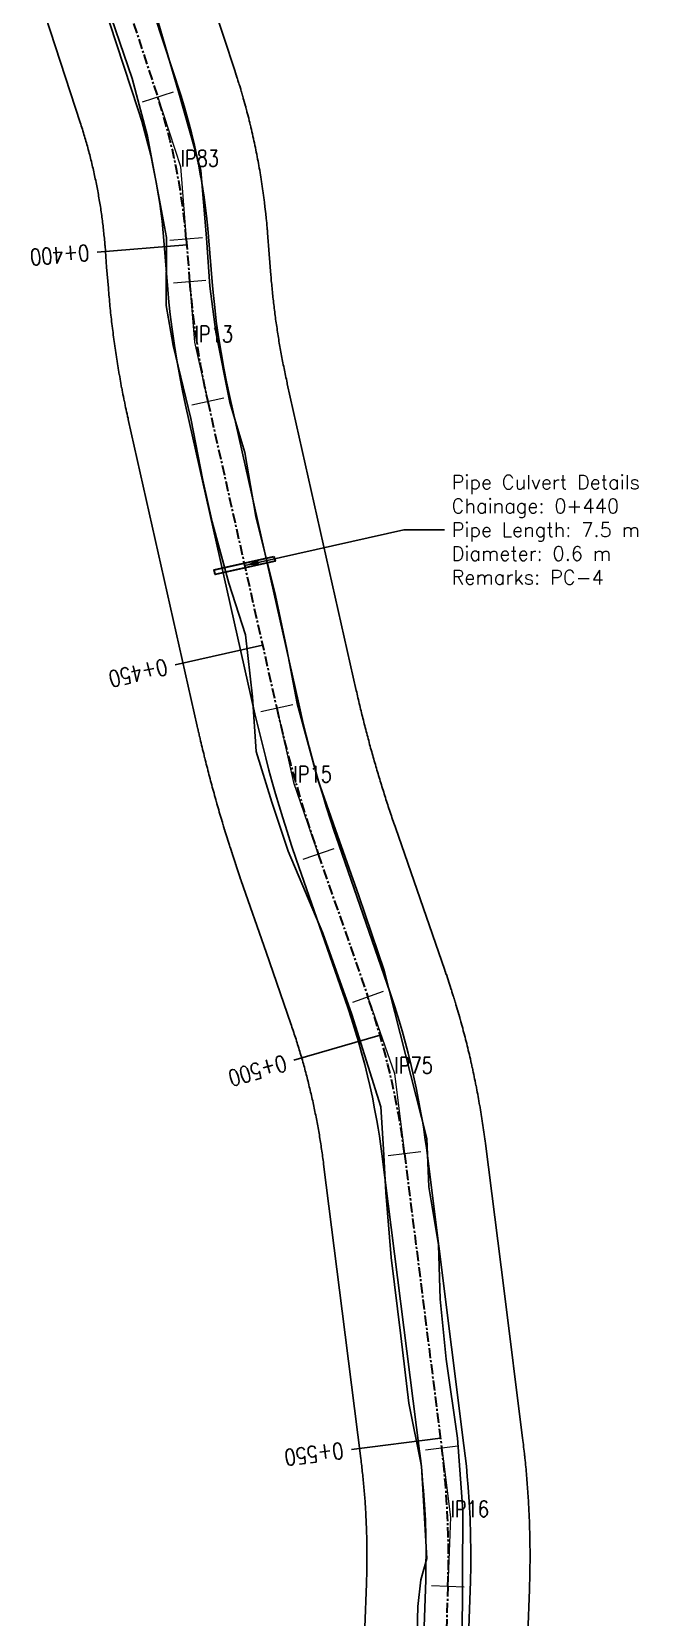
# Model space of a CAD drawing. Extents: x 337736 to 342002, y 3067251 to 3069533.
# Drawn here: x 338743.1 to 338821, y 3068969.2 to 3069163.6 of the extents above; entities that cross this region are included whole.
import ezdxf
from ezdxf.enums import TextEntityAlignment as Align

# ---------------------------------------------------------------- set-up
doc = ezdxf.new("R2010")
doc.units = 0
doc.header["$MEASUREMENT"] = 0
doc.linetypes.add('Center', pattern=[2, 1.25, -0.25, 0.25, -0.25])
for name, color, linetype, lineweight in [('BEC', 3, 'Continuous', 13), ('BES', 3, 'Continuous', 13), ('Chainage', 7, 'Continuous', 25), ('IP_Line', 150, 'Continuous', 9), ('PC_Callout', 6, 'Continuous', 30), ('PipeCulvert', 6, 'Continuous', 30), ('RC', 9, 'Center', 30), ('Road Width', 6, 'Continuous', 25)]:
    doc.layers.add(name, color=color, linetype=linetype, lineweight=lineweight)
for name, color, linetype in [('IPName', 7, 'Continuous'), ('Right of Way', 4, 'Continuous'), ('RoadEdge', 51, 'Continuous')]:
    doc.layers.add(name, color=color, linetype=linetype)
doc.styles.get("Standard").update_dxf_attribs({"font": 'simplex.shx'})
doc.dimstyles.new('Dimension_PC_Callout', dxfattribs={"dimtxt": 1.75, "dimasz": 1.75, "dimexe": 0.18, "dimexo": 0.0625, "dimgap": 0.875, "dimtad": 0, "dimdec": 4, "dimzin": 0, "dimdsep": 46, "dimtxsty": 'Standard', "dimcen": 0.09, "dimadec": 0, "dimazin": 0, "dimtfac": 1, "dimtdec": 4, "dimtofl": 0, "dimtmove": 0, "dimatfit": 3, "dimfxl": 1, "dimtolj": 1, "dimtzin": 0, "dimarcsym": 0})

msp = doc.modelspace()

# ---------------------------------------------------------------- linework, layer by layer
at = {"layer": 'BEC'}
for points in [[(338760.47, 3069156.24), (338756.67, 3069154.99)], [(338764.07, 3069138.35), (338760.08, 3069138.03)], [(338764.48, 3069133.14), (338760.5, 3069132.82)], [(338766.67, 3069118.73), (338762.77, 3069117.85)], [(338775.13, 3069081.13), (338771.22, 3069080.25)], [(338780.16, 3069063.47), (338776.38, 3069062.16)], [(338786.24, 3069045.95), (338782.46, 3069044.64)], [(338790.83, 3069026.32), (338786.86, 3069025.82)], [(338795.39, 3068990.22), (338791.43, 3068989.72)], [(338796.17, 3068972.95), (338792.17, 3068973.1)]]:
    msp.add_lwpolyline(points, dxfattribs=at)
at = {"layer": 'BES'}
for points in [[(338760.47, 3069156.24), (338756.67, 3069154.99)], [(338764.07, 3069138.35), (338760.08, 3069138.03)], [(338764.48, 3069133.14), (338760.5, 3069132.82)], [(338766.67, 3069118.73), (338762.77, 3069117.85)], [(338775.13, 3069081.13), (338771.22, 3069080.25)], [(338780.16, 3069063.47), (338776.38, 3069062.16)], [(338786.24, 3069045.95), (338782.46, 3069044.64)], [(338790.83, 3069026.32), (338786.86, 3069025.82)], [(338795.39, 3068990.22), (338791.43, 3068989.72)], [(338796.17, 3068972.95), (338792.17, 3068973.1)]]:
    msp.add_lwpolyline(points, dxfattribs=at)
at = {"layer": 'Chainage'}
for p, q in [((338762.13, 3069137.5), (338751.16, 3069136.62)), ((338771.43, 3069088.44), (338760.7, 3069086.03)), ((338785.84, 3069040.61), (338775.27, 3069037.55)), ((338793.25, 3068991.21), (338782.34, 3068989.83))]:
    msp.add_line(p, q, dxfattribs=at)
at = {"layer": 'IP_Line'}
for points in [[(338758.57, 3069155.62), (338761.36, 3069147.11), (338762.07, 3069138.19)], [(338762.49, 3069132.98), (338763.08, 3069125.56), (338764.72, 3069118.29)], [(338773.17, 3069080.69), (338775.22, 3069071.61), (338778.27, 3069062.81)], [(338784.35, 3069045.29), (338787.6, 3069035.92), (338788.84, 3069026.07)], [(338793.41, 3068989.97), (338794.48, 3068981.53), (338794.17, 3068973.03)]]:
    msp.add_lwpolyline(points, dxfattribs=at)
at = {"layer": 'PipeCulvert'}
msp.add_lwpolyline([(338772.83, 3069099.31), (338772.96, 3069098.73), (338765.64, 3069097.08), (338765.51, 3069097.67), (338772.83, 3069099.31)], dxfattribs=at)
at = {"layer": 'RC', "linetype": 'Center'}
msp.add_lwpolyline([(338750, 3069181.73), (338758.57, 3069155.62), (338758.57, 3069155.62, -0.059452), (338762.07, 3069138.19), (338762.07, 3069138.19), (338762.49, 3069132.98), (338762.49, 3069132.98, 0.03543), (338764.72, 3069118.29), (338764.72, 3069118.29), (338773.17, 3069080.69), (338773.17, 3069080.69, 0.028187), (338778.27, 3069062.81), (338778.27, 3069062.81), (338784.35, 3069045.29), (338784.35, 3069045.29, -0.052094), (338788.84, 3069026.07), (338788.84, 3069026.07), (338793.41, 3068989.97), (338793.41, 3068989.97, -0.040444), (338794.17, 3068973.03), (338794.17, 3068973.03), (338793.78, 3068962.26)], format="xyb", dxfattribs=at)
at = {"layer": 'Right of Way'}
for points in [[(338763.79, 3069171.79), (338768.07, 3069158.74), (338768.08, 3069158.72), (338768.16, 3069158.48), (338768.17, 3069158.45), (338768.24, 3069158.21), (338768.25, 3069158.18), (338768.33, 3069157.94), (338768.34, 3069157.91), (338768.41, 3069157.67), (338768.42, 3069157.64), (338768.5, 3069157.4), (338768.51, 3069157.37), (338768.58, 3069157.13), (338768.59, 3069157.1), (338768.67, 3069156.86), (338768.67, 3069156.83), (338768.75, 3069156.59), (338768.76, 3069156.56), (338768.83, 3069156.32), (338768.84, 3069156.29), (338768.91, 3069156.05), (338768.92, 3069156.01), (338768.99, 3069155.77), (338769, 3069155.74), (338769.06, 3069155.5), (338769.07, 3069155.47), (338769.14, 3069155.23), (338769.15, 3069155.2), (338769.22, 3069154.96), (338769.23, 3069154.92), (338769.29, 3069154.68), (338769.3, 3069154.65), (338769.37, 3069154.41), (338769.38, 3069154.38), (338769.44, 3069154.14), (338769.45, 3069154.1), (338769.51, 3069153.86), (338769.52, 3069153.83), (338769.59, 3069153.59), (338769.59, 3069153.56), (338769.66, 3069153.31), (338769.66, 3069153.28), (338769.73, 3069153.04), (338769.73, 3069153.01), (338769.79, 3069152.76), (338769.8, 3069152.73), (338769.86, 3069152.49), (338769.87, 3069152.46), (338769.93, 3069152.21), (338769.94, 3069152.18), (338770, 3069151.94), (338770, 3069151.91), (338770.06, 3069151.66), (338770.07, 3069151.63), (338770.13, 3069151.39), (338770.13, 3069151.35), (338770.19, 3069151.11), (338770.2, 3069151.08), (338770.25, 3069150.83), (338770.26, 3069150.8), (338770.31, 3069150.56), (338770.32, 3069150.52), (338770.37, 3069150.28), (338770.38, 3069150.25), (338770.43, 3069150), (338770.44, 3069149.97), (338770.49, 3069149.73), (338770.5, 3069149.69), (338770.55, 3069149.45), (338770.56, 3069149.42), (338770.61, 3069149.17), (338770.61, 3069149.14), (338770.66, 3069148.89), (338770.67, 3069148.86), (338770.72, 3069148.62), (338770.72, 3069148.58), (338770.77, 3069148.34), (338770.78, 3069148.3), (338770.83, 3069148.06), (338770.83, 3069148.03), (338770.88, 3069147.78), (338770.88, 3069147.75), (338770.93, 3069147.5), (338770.93, 3069147.47), (338770.98, 3069147.22), (338770.99, 3069147.19), (338771.03, 3069146.94), (338771.03, 3069146.91), (338771.08, 3069146.67), (338771.08, 3069146.63), (338771.12, 3069146.39), (338771.13, 3069146.35), (338771.17, 3069146.11), (338771.18, 3069146.07), (338771.22, 3069145.83), (338771.22, 3069145.79), (338771.26, 3069145.55), (338771.27, 3069145.51), (338771.31, 3069145.27), (338771.31, 3069145.23), (338771.35, 3069144.99), (338771.35, 3069144.95), (338771.39, 3069144.71), (338771.4, 3069144.67), (338771.43, 3069144.43), (338771.44, 3069144.39), (338771.47, 3069144.15), (338771.48, 3069144.11), (338771.51, 3069143.87), (338771.52, 3069143.83), (338771.55, 3069143.58), (338771.55, 3069143.55), (338771.59, 3069143.3), (338771.59, 3069143.27), (338771.62, 3069143.02), (338771.63, 3069142.99), (338771.66, 3069142.74), (338771.66, 3069142.71), (338771.69, 3069142.46), (338771.7, 3069142.43), (338771.73, 3069142.18), (338771.73, 3069142.15), (338771.76, 3069141.9), (338771.76, 3069141.86), (338771.79, 3069141.62), (338771.8, 3069141.58), (338771.82, 3069141.33), (338771.83, 3069141.3), (338771.85, 3069141.05), (338771.86, 3069141.02), (338771.88, 3069140.77), (338771.89, 3069140.74), (338771.91, 3069140.49), (338771.91, 3069140.46), (338771.94, 3069140.21), (338771.94, 3069140.17), (338771.96, 3069139.92), (338771.97, 3069139.89), (338771.99, 3069139.64), (338771.99, 3069139.61), (338772.01, 3069139.36), (338772.02, 3069139.33), (338772.04, 3069139.08), (338772.04, 3069139.06), (338772.04, 3069138.99), (338772.25, 3069136.38), (338772.46, 3069133.78), (338772.48, 3069133.55), (338772.5, 3069133.33), (338772.51, 3069133.1), (338772.53, 3069132.88), (338772.56, 3069132.65), (338772.58, 3069132.43), (338772.6, 3069132.2), (338772.62, 3069131.98), (338772.64, 3069131.75), (338772.67, 3069131.52), (338772.69, 3069131.3), (338772.71, 3069131.08), (338772.74, 3069130.85), (338772.76, 3069130.63), (338772.79, 3069130.4), (338772.81, 3069130.18), (338772.84, 3069129.95), (338772.87, 3069129.73), (338772.9, 3069129.5), (338772.93, 3069129.28), (338772.95, 3069129.05), (338772.98, 3069128.83), (338773.01, 3069128.61), (338773.04, 3069128.38), (338773.08, 3069128.16), (338773.11, 3069127.93), (338773.14, 3069127.71), (338773.17, 3069127.49), (338773.21, 3069127.26), (338773.24, 3069127.04), (338773.27, 3069126.81), (338773.31, 3069126.59), (338773.34, 3069126.37), (338773.38, 3069126.14), (338773.42, 3069125.92), (338773.45, 3069125.7), (338773.49, 3069125.47), (338773.53, 3069125.25), (338773.57, 3069125.03), (338773.61, 3069124.81), (338773.65, 3069124.58), (338773.69, 3069124.36), (338773.73, 3069124.14), (338773.77, 3069123.92), (338773.81, 3069123.69), (338773.85, 3069123.47), (338773.89, 3069123.25), (338773.94, 3069123.03), (338773.98, 3069122.81), (338774.03, 3069122.58), (338774.07, 3069122.36), (338774.12, 3069122.14), (338774.16, 3069121.92), (338774.21, 3069121.7), (338774.26, 3069121.48), (338774.3, 3069121.26), (338774.35, 3069121.03), (338774.4, 3069120.81), (338774.45, 3069120.59), (338774.47, 3069120.48), (338782.93, 3069082.89), (338782.98, 3069082.65), (338783.03, 3069082.43), (338783.09, 3069082.2), (338783.14, 3069081.97), (338783.19, 3069081.74), (338783.25, 3069081.51), (338783.3, 3069081.28), (338783.35, 3069081.05), (338783.41, 3069080.83), (338783.46, 3069080.6), (338783.52, 3069080.37), (338783.57, 3069080.14), (338783.63, 3069079.91), (338783.69, 3069079.68), (338783.74, 3069079.46), (338783.8, 3069079.23), (338783.86, 3069079), (338783.91, 3069078.77), (338783.97, 3069078.55), (338784.03, 3069078.32), (338784.09, 3069078.09), (338784.15, 3069077.86), (338784.21, 3069077.64), (338784.27, 3069077.41), (338784.33, 3069077.18), (338784.39, 3069076.95), (338784.45, 3069076.73), (338784.51, 3069076.5), (338784.57, 3069076.27), (338784.63, 3069076.05), (338784.69, 3069075.82), (338784.76, 3069075.59), (338784.82, 3069075.37), (338784.88, 3069075.14), (338784.95, 3069074.92), (338785.01, 3069074.69), (338785.07, 3069074.46), (338785.14, 3069074.24), (338785.2, 3069074.01), (338785.27, 3069073.79), (338785.33, 3069073.56), (338785.4, 3069073.34), (338785.47, 3069073.11), (338785.53, 3069072.89), (338785.6, 3069072.66), (338785.67, 3069072.44), (338785.73, 3069072.21), (338785.8, 3069071.99), (338785.87, 3069071.76), (338785.94, 3069071.54), (338786.01, 3069071.31), (338786.08, 3069071.09), (338786.15, 3069070.86), (338786.22, 3069070.64), (338786.29, 3069070.41), (338786.36, 3069070.19), (338786.43, 3069069.97), (338786.5, 3069069.74), (338786.57, 3069069.52), (338786.64, 3069069.3), (338786.72, 3069069.07), (338786.79, 3069068.85), (338786.86, 3069068.63), (338786.93, 3069068.4), (338787.01, 3069068.18), (338787.08, 3069067.96), (338787.16, 3069067.73), (338787.23, 3069067.51), (338787.31, 3069067.29), (338787.38, 3069067.07), (338787.46, 3069066.84), (338787.53, 3069066.62), (338787.61, 3069066.4), (338787.69, 3069066.18), (338787.72, 3069066.09), (338790.75, 3069057.33), (338793.79, 3069048.57), (338793.8, 3069048.56), (338793.88, 3069048.32), (338793.89, 3069048.3), (338793.97, 3069048.06), (338793.98, 3069048.04), (338794.06, 3069047.8), (338794.07, 3069047.78), (338794.15, 3069047.54), (338794.15, 3069047.51), (338794.23, 3069047.28), (338794.24, 3069047.25), (338794.32, 3069047.01), (338794.33, 3069046.99), (338794.41, 3069046.75), (338794.42, 3069046.73), (338794.49, 3069046.49), (338794.5, 3069046.46), (338794.58, 3069046.23), (338794.59, 3069046.2), (338794.66, 3069045.96), (338794.67, 3069045.94), (338794.74, 3069045.7), (338794.75, 3069045.67), (338794.83, 3069045.44), (338794.84, 3069045.41), (338794.91, 3069045.17), (338794.92, 3069045.15), (338794.99, 3069044.91), (338795, 3069044.88), (338795.07, 3069044.64), (338795.08, 3069044.62), (338795.15, 3069044.38), (338795.16, 3069044.35), (338795.23, 3069044.11), (338795.24, 3069044.09), (338795.31, 3069043.85), (338795.32, 3069043.82), (338795.39, 3069043.58), (338795.39, 3069043.56), (338795.46, 3069043.32), (338795.47, 3069043.29), (338795.54, 3069043.05), (338795.55, 3069043.03), (338795.62, 3069042.79), (338795.62, 3069042.76), (338795.69, 3069042.52), (338795.7, 3069042.5), (338795.76, 3069042.26), (338795.77, 3069042.23), (338795.84, 3069041.99), (338795.85, 3069041.96), (338795.91, 3069041.72), (338795.92, 3069041.7), (338795.98, 3069041.46), (338795.99, 3069041.43), (338796.06, 3069041.19), (338796.06, 3069041.16), (338796.13, 3069040.92), (338796.13, 3069040.9), (338796.2, 3069040.65), (338796.2, 3069040.63), (338796.27, 3069040.39), (338796.27, 3069040.36), (338796.33, 3069040.12), (338796.34, 3069040.09), (338796.4, 3069039.85), (338796.41, 3069039.83), (338796.47, 3069039.58), (338796.48, 3069039.56), (338796.54, 3069039.32), (338796.54, 3069039.29), (338796.6, 3069039.05), (338796.61, 3069039.02), (338796.67, 3069038.78), (338796.67, 3069038.75), (338796.73, 3069038.51), (338796.74, 3069038.48), (338796.8, 3069038.24), (338796.8, 3069038.22), (338796.86, 3069037.97), (338796.86, 3069037.95), (338796.92, 3069037.7), (338796.93, 3069037.68), (338796.98, 3069037.43), (338796.99, 3069037.41), (338797.04, 3069037.16), (338797.05, 3069037.14), (338797.1, 3069036.89), (338797.11, 3069036.87), (338797.16, 3069036.62), (338797.17, 3069036.6), (338797.22, 3069036.35), (338797.23, 3069036.33), (338797.28, 3069036.08), (338797.28, 3069036.06), (338797.34, 3069035.81), (338797.34, 3069035.79), (338797.39, 3069035.54), (338797.4, 3069035.52), (338797.45, 3069035.27), (338797.45, 3069035.25), (338797.5, 3069035), (338797.51, 3069034.98), (338797.56, 3069034.73), (338797.56, 3069034.71), (338797.61, 3069034.46), (338797.62, 3069034.43), (338797.67, 3069034.19), (338797.67, 3069034.16), (338797.72, 3069033.92), (338797.72, 3069033.89), (338797.77, 3069033.65), (338797.77, 3069033.62), (338797.82, 3069033.38), (338797.83, 3069033.35), (338797.87, 3069033.1), (338797.88, 3069033.08), (338797.92, 3069032.83), (338797.93, 3069032.81), (338797.97, 3069032.56), (338797.97, 3069032.53), (338798.02, 3069032.29), (338798.02, 3069032.26), (338798.06, 3069032.02), (338798.07, 3069031.99), (338798.11, 3069031.74), (338798.12, 3069031.72), (338798.16, 3069031.47), (338798.16, 3069031.44), (338798.2, 3069031.2), (338798.21, 3069031.17), (338798.25, 3069030.93), (338798.25, 3069030.9), (338798.29, 3069030.65), (338798.3, 3069030.63), (338798.33, 3069030.38), (338798.34, 3069030.35), (338798.38, 3069030.11), (338798.38, 3069030.08), (338798.42, 3069029.83), (338798.42, 3069029.81), (338798.46, 3069029.56), (338798.46, 3069029.53), (338798.5, 3069029.29), (338798.5, 3069029.26), (338798.54, 3069029.01), (338798.54, 3069028.99), (338798.58, 3069028.74), (338798.58, 3069028.71), (338798.62, 3069028.47), (338798.62, 3069028.44), (338798.65, 3069028.19), (338798.66, 3069028.17), (338798.69, 3069027.92), (338798.69, 3069027.89), (338798.73, 3069027.64), (338798.73, 3069027.62), (338798.76, 3069027.37), (338798.76, 3069027.36), (338798.77, 3069027.33), (338801.05, 3069009.27), (338803.33, 3068991.22), (338803.33, 3068991.21), (338803.36, 3068990.96), (338803.37, 3068990.94), (338803.4, 3068990.69), (338803.4, 3068990.67), (338803.43, 3068990.42), (338803.43, 3068990.39), (338803.46, 3068990.15), (338803.46, 3068990.12), (338803.49, 3068989.87), (338803.5, 3068989.85), (338803.52, 3068989.6), (338803.53, 3068989.58), (338803.55, 3068989.33), (338803.56, 3068989.31), (338803.58, 3068989.06), (338803.59, 3068989.03), (338803.61, 3068988.79), (338803.62, 3068988.76), (338803.64, 3068988.51), (338803.64, 3068988.49), (338803.67, 3068988.24), (338803.67, 3068988.22), (338803.7, 3068987.97), (338803.7, 3068987.94), (338803.72, 3068987.7), (338803.72, 3068987.67), (338803.75, 3068987.42), (338803.75, 3068987.4), (338803.77, 3068987.15), (338803.77, 3068987.13), (338803.8, 3068986.88), (338803.8, 3068986.85), (338803.82, 3068986.61), (338803.82, 3068986.58), (338803.84, 3068986.33), (338803.85, 3068986.31), (338803.87, 3068986.06), (338803.87, 3068986.04), (338803.89, 3068985.79), (338803.89, 3068985.76), (338803.91, 3068985.51), (338803.91, 3068985.49), (338803.93, 3068985.24), (338803.93, 3068985.22), (338803.95, 3068984.97), (338803.95, 3068984.94), (338803.97, 3068984.69), (338803.97, 3068984.67), (338803.99, 3068984.42), (338803.99, 3068984.4), (338804, 3068984.15), (338804.01, 3068984.12), (338804.02, 3068983.87), (338804.02, 3068983.85), (338804.04, 3068983.6), (338804.04, 3068983.58), (338804.05, 3068983.33), (338804.05, 3068983.3), (338804.07, 3068983.05), (338804.07, 3068983.03), (338804.08, 3068982.78), (338804.08, 3068982.76), (338804.1, 3068982.51), (338804.1, 3068982.48), (338804.11, 3068982.23), (338804.11, 3068982.21), (338804.12, 3068981.96), (338804.12, 3068981.94), (338804.14, 3068981.69), (338804.14, 3068981.66), (338804.15, 3068981.41), (338804.15, 3068981.39), (338804.16, 3068981.14), (338804.16, 3068981.12), (338804.17, 3068980.87), (338804.17, 3068980.84), (338804.18, 3068980.59), (338804.18, 3068980.57), (338804.19, 3068980.32), (338804.19, 3068980.3), (338804.19, 3068980.05), (338804.19, 3068980.02), (338804.2, 3068979.77), (338804.2, 3068979.75), (338804.21, 3068979.5), (338804.21, 3068979.47), (338804.21, 3068979.22), (338804.21, 3068979.2), (338804.22, 3068978.95), (338804.22, 3068978.93), (338804.22, 3068978.68), (338804.22, 3068978.65), (338804.23, 3068978.4), (338804.23, 3068978.38), (338804.23, 3068978.13), (338804.23, 3068978.11), (338804.23, 3068977.86), (338804.23, 3068977.83), (338804.24, 3068977.58), (338804.24, 3068977.56), (338804.24, 3068977.31), (338804.24, 3068977.28), (338804.24, 3068977.03), (338804.24, 3068977.01), (338804.24, 3068976.76), (338804.24, 3068976.74), (338804.24, 3068976.49), (338804.24, 3068976.46), (338804.24, 3068976.21), (338804.24, 3068976.19), (338804.24, 3068975.94), (338804.24, 3068975.91), (338804.23, 3068975.66), (338804.23, 3068975.64), (338804.23, 3068975.39), (338804.23, 3068975.37), (338804.23, 3068975.12), (338804.23, 3068975.09), (338804.22, 3068974.84), (338804.22, 3068974.82), (338804.22, 3068974.57), (338804.22, 3068974.55), (338804.21, 3068974.3), (338804.21, 3068974.27), (338804.21, 3068974.02), (338804.21, 3068974), (338804.2, 3068973.75), (338804.2, 3068973.72), (338804.19, 3068973.47), (338804.19, 3068973.45), (338804.18, 3068973.2), (338804.18, 3068973.18), (338804.17, 3068972.93), (338804.17, 3068972.9), (338804.17, 3068972.68), (338804.17, 3068972.67), (338803.97, 3068967.28)], [(338783.98, 3068968), (338784.18, 3068973.38), (338784.19, 3068973.59), (338784.19, 3068973.82), (338784.2, 3068974.04), (338784.21, 3068974.27), (338784.21, 3068974.49), (338784.22, 3068974.72), (338784.22, 3068974.95), (338784.23, 3068975.17), (338784.23, 3068975.4), (338784.23, 3068975.63), (338784.23, 3068975.85), (338784.24, 3068976.08), (338784.24, 3068976.3), (338784.24, 3068976.53), (338784.24, 3068976.76), (338784.24, 3068976.98), (338784.24, 3068977.21), (338784.24, 3068977.43), (338784.24, 3068977.66), (338784.23, 3068977.89), (338784.23, 3068978.11), (338784.23, 3068978.34), (338784.22, 3068978.57), (338784.22, 3068978.79), (338784.21, 3068979.02), (338784.21, 3068979.24), (338784.2, 3068979.47), (338784.2, 3068979.7), (338784.19, 3068979.92), (338784.18, 3068980.15), (338784.17, 3068980.37), (338784.16, 3068980.6), (338784.15, 3068980.83), (338784.14, 3068981.05), (338784.13, 3068981.28), (338784.12, 3068981.5), (338784.11, 3068981.73), (338784.1, 3068981.96), (338784.09, 3068982.18), (338784.07, 3068982.41), (338784.06, 3068982.63), (338784.05, 3068982.86), (338784.03, 3068983.08), (338784.02, 3068983.31), (338784, 3068983.54), (338783.98, 3068983.76), (338783.97, 3068983.99), (338783.95, 3068984.21), (338783.93, 3068984.44), (338783.91, 3068984.66), (338783.89, 3068984.89), (338783.87, 3068985.11), (338783.85, 3068985.34), (338783.83, 3068985.57), (338783.81, 3068985.79), (338783.79, 3068986.02), (338783.77, 3068986.24), (338783.75, 3068986.47), (338783.72, 3068986.69), (338783.7, 3068986.92), (338783.67, 3068987.14), (338783.65, 3068987.37), (338783.62, 3068987.59), (338783.6, 3068987.81), (338783.57, 3068988.04), (338783.54, 3068988.26), (338783.52, 3068988.49), (338783.49, 3068988.72), (338781.21, 3069006.77), (338778.92, 3069024.82), (338778.92, 3069024.84), (338778.89, 3069025.06), (338778.86, 3069025.29), (338778.83, 3069025.51), (338778.8, 3069025.73), (338778.77, 3069025.95), (338778.74, 3069026.17), (338778.71, 3069026.39), (338778.68, 3069026.62), (338778.64, 3069026.84), (338778.61, 3069027.06), (338778.58, 3069027.28), (338778.54, 3069027.5), (338778.51, 3069027.72), (338778.47, 3069027.94), (338778.43, 3069028.16), (338778.4, 3069028.38), (338778.36, 3069028.6), (338778.32, 3069028.82), (338778.28, 3069029.04), (338778.24, 3069029.26), (338778.2, 3069029.48), (338778.16, 3069029.7), (338778.12, 3069029.92), (338778.08, 3069030.14), (338778.04, 3069030.36), (338777.99, 3069030.58), (338777.95, 3069030.8), (338777.9, 3069031.02), (338777.86, 3069031.24), (338777.81, 3069031.46), (338777.77, 3069031.68), (338777.72, 3069031.9), (338777.68, 3069032.12), (338777.63, 3069032.33), (338777.58, 3069032.55), (338777.53, 3069032.77), (338777.48, 3069032.99), (338777.43, 3069033.21), (338777.38, 3069033.43), (338777.33, 3069033.64), (338777.28, 3069033.86), (338777.23, 3069034.08), (338777.17, 3069034.3), (338777.12, 3069034.51), (338777.07, 3069034.73), (338777.01, 3069034.95), (338776.96, 3069035.16), (338776.9, 3069035.38), (338776.85, 3069035.6), (338776.79, 3069035.81), (338776.73, 3069036.03), (338776.67, 3069036.25), (338776.62, 3069036.46), (338776.56, 3069036.68), (338776.5, 3069036.89), (338776.44, 3069037.11), (338776.38, 3069037.32), (338776.32, 3069037.54), (338776.25, 3069037.75), (338776.19, 3069037.97), (338776.13, 3069038.18), (338776.06, 3069038.4), (338776, 3069038.61), (338775.94, 3069038.83), (338775.87, 3069039.04), (338775.8, 3069039.25), (338775.74, 3069039.47), (338775.67, 3069039.68), (338775.6, 3069039.89), (338775.54, 3069040.11), (338775.47, 3069040.32), (338775.4, 3069040.53), (338775.33, 3069040.75), (338775.26, 3069040.96), (338775.19, 3069041.17), (338775.12, 3069041.38), (338775.04, 3069041.59), (338774.97, 3069041.81), (338774.9, 3069042.02), (338771.86, 3069050.78), (338768.82, 3069059.53), (338768.79, 3069059.63), (338768.78, 3069059.64), (338768.7, 3069059.88), (338768.7, 3069059.89), (338768.62, 3069060.13), (338768.61, 3069060.14), (338768.53, 3069060.38), (338768.53, 3069060.39), (338768.45, 3069060.63), (338768.44, 3069060.64), (338768.36, 3069060.88), (338768.36, 3069060.89), (338768.28, 3069061.13), (338768.27, 3069061.15), (338768.19, 3069061.38), (338768.19, 3069061.4), (338768.11, 3069061.63), (338768.1, 3069061.65), (338768.02, 3069061.89), (338768.02, 3069061.9), (338767.94, 3069062.14), (338767.94, 3069062.15), (338767.86, 3069062.39), (338767.85, 3069062.4), (338767.78, 3069062.64), (338767.77, 3069062.66), (338767.69, 3069062.89), (338767.69, 3069062.91), (338767.61, 3069063.15), (338767.61, 3069063.16), (338767.53, 3069063.4), (338767.53, 3069063.41), (338767.45, 3069063.65), (338767.44, 3069063.67), (338767.37, 3069063.9), (338767.36, 3069063.92), (338767.29, 3069064.16), (338767.28, 3069064.17), (338767.21, 3069064.41), (338767.2, 3069064.42), (338767.13, 3069064.66), (338767.13, 3069064.68), (338767.05, 3069064.92), (338767.05, 3069064.93), (338766.97, 3069065.17), (338766.97, 3069065.18), (338766.89, 3069065.42), (338766.89, 3069065.44), (338766.82, 3069065.68), (338766.81, 3069065.69), (338766.74, 3069065.93), (338766.73, 3069065.94), (338766.66, 3069066.18), (338766.66, 3069066.2), (338766.59, 3069066.44), (338766.58, 3069066.45), (338766.51, 3069066.69), (338766.5, 3069066.71), (338766.43, 3069066.95), (338766.43, 3069066.96), (338766.36, 3069067.2), (338766.35, 3069067.21), (338766.28, 3069067.45), (338766.28, 3069067.47), (338766.21, 3069067.71), (338766.2, 3069067.72), (338766.13, 3069067.96), (338766.13, 3069067.98), (338766.06, 3069068.22), (338766.06, 3069068.23), (338765.99, 3069068.47), (338765.98, 3069068.49), (338765.91, 3069068.73), (338765.91, 3069068.74), (338765.84, 3069068.98), (338765.84, 3069069), (338765.77, 3069069.24), (338765.76, 3069069.25), (338765.7, 3069069.49), (338765.69, 3069069.51), (338765.62, 3069069.75), (338765.62, 3069069.76), (338765.55, 3069070), (338765.55, 3069070.02), (338765.48, 3069070.26), (338765.48, 3069070.27), (338765.41, 3069070.51), (338765.41, 3069070.53), (338765.34, 3069070.77), (338765.34, 3069070.78), (338765.27, 3069071.03), (338765.27, 3069071.04), (338765.2, 3069071.28), (338765.2, 3069071.3), (338765.13, 3069071.54), (338765.13, 3069071.55), (338765.06, 3069071.79), (338765.06, 3069071.81), (338765, 3069072.05), (338764.99, 3069072.06), (338764.93, 3069072.31), (338764.93, 3069072.32), (338764.86, 3069072.56), (338764.86, 3069072.58), (338764.79, 3069072.82), (338764.79, 3069072.83), (338764.73, 3069073.08), (338764.72, 3069073.09), (338764.66, 3069073.33), (338764.66, 3069073.35), (338764.6, 3069073.59), (338764.59, 3069073.6), (338764.53, 3069073.85), (338764.53, 3069073.86), (338764.47, 3069074.1), (338764.46, 3069074.12), (338764.4, 3069074.36), (338764.4, 3069074.38), (338764.34, 3069074.62), (338764.33, 3069074.63), (338764.27, 3069074.87), (338764.27, 3069074.89), (338764.21, 3069075.13), (338764.21, 3069075.15), (338764.15, 3069075.39), (338764.14, 3069075.4), (338764.08, 3069075.65), (338764.08, 3069075.66), (338764.02, 3069075.91), (338764.02, 3069075.92), (338763.96, 3069076.16), (338763.96, 3069076.18), (338763.9, 3069076.42), (338763.89, 3069076.44), (338763.84, 3069076.68), (338763.83, 3069076.69), (338763.78, 3069076.94), (338763.77, 3069076.95), (338763.72, 3069077.2), (338763.71, 3069077.21), (338763.66, 3069077.45), (338763.65, 3069077.47), (338763.6, 3069077.71), (338763.59, 3069077.73), (338763.54, 3069077.97), (338763.53, 3069077.99), (338763.48, 3069078.23), (338763.47, 3069078.24), (338763.42, 3069078.49), (338754.96, 3069116.09), (338754.93, 3069116.22), (338754.93, 3069116.24), (338754.87, 3069116.48), (338754.87, 3069116.51), (338754.82, 3069116.75), (338754.81, 3069116.77), (338754.76, 3069117.02), (338754.75, 3069117.04), (338754.7, 3069117.28), (338754.69, 3069117.31), (338754.64, 3069117.55), (338754.64, 3069117.58), (338754.59, 3069117.82), (338754.58, 3069117.84), (338754.53, 3069118.09), (338754.53, 3069118.11), (338754.48, 3069118.36), (338754.47, 3069118.38), (338754.42, 3069118.63), (338754.42, 3069118.65), (338754.37, 3069118.89), (338754.36, 3069118.92), (338754.31, 3069119.16), (338754.31, 3069119.19), (338754.26, 3069119.43), (338754.26, 3069119.45), (338754.21, 3069119.7), (338754.21, 3069119.72), (338754.16, 3069119.97), (338754.15, 3069119.99), (338754.11, 3069120.24), (338754.1, 3069120.26), (338754.06, 3069120.51), (338754.05, 3069120.53), (338754.01, 3069120.78), (338754.01, 3069120.8), (338753.96, 3069121.05), (338753.96, 3069121.07), (338753.91, 3069121.32), (338753.91, 3069121.34), (338753.87, 3069121.59), (338753.86, 3069121.61), (338753.82, 3069121.86), (338753.81, 3069121.88), (338753.77, 3069122.13), (338753.77, 3069122.15), (338753.73, 3069122.4), (338753.72, 3069122.42), (338753.68, 3069122.67), (338753.68, 3069122.69), (338753.64, 3069122.94), (338753.63, 3069122.96), (338753.59, 3069123.21), (338753.59, 3069123.23), (338753.55, 3069123.48), (338753.55, 3069123.5), (338753.51, 3069123.75), (338753.51, 3069123.77), (338753.47, 3069124.02), (338753.46, 3069124.04), (338753.43, 3069124.29), (338753.42, 3069124.31), (338753.39, 3069124.56), (338753.38, 3069124.58), (338753.35, 3069124.83), (338753.34, 3069124.85), (338753.31, 3069125.1), (338753.31, 3069125.12), (338753.27, 3069125.37), (338753.27, 3069125.4), (338753.23, 3069125.64), (338753.23, 3069125.67), (338753.2, 3069125.91), (338753.19, 3069125.94), (338753.16, 3069126.19), (338753.16, 3069126.21), (338753.12, 3069126.46), (338753.12, 3069126.48), (338753.09, 3069126.73), (338753.09, 3069126.75), (338753.05, 3069127), (338753.05, 3069127.02), (338753.02, 3069127.27), (338753.02, 3069127.3), (338752.99, 3069127.54), (338752.98, 3069127.57), (338752.95, 3069127.82), (338752.95, 3069127.84), (338752.92, 3069128.09), (338752.92, 3069128.11), (338752.89, 3069128.36), (338752.89, 3069128.38), (338752.86, 3069128.63), (338752.86, 3069128.66), (338752.83, 3069128.9), (338752.83, 3069128.93), (338752.8, 3069129.18), (338752.8, 3069129.2), (338752.77, 3069129.45), (338752.77, 3069129.47), (338752.75, 3069129.72), (338752.74, 3069129.74), (338752.72, 3069129.99), (338752.72, 3069130.02), (338752.69, 3069130.27), (338752.69, 3069130.29), (338752.67, 3069130.54), (338752.66, 3069130.56), (338752.64, 3069130.81), (338752.64, 3069130.84), (338752.62, 3069131.08), (338752.61, 3069131.11), (338752.59, 3069131.36), (338752.59, 3069131.38), (338752.57, 3069131.63), (338752.57, 3069131.65), (338752.54, 3069131.9), (338752.54, 3069131.93), (338752.52, 3069132.18), (338752.52, 3069132.19), (338752.31, 3069134.79), (338752.11, 3069137.4), (338752.1, 3069137.45), (338752.08, 3069137.67), (338752.07, 3069137.89), (338752.05, 3069138.1), (338752.03, 3069138.32), (338752.01, 3069138.53), (338751.98, 3069138.75), (338751.96, 3069138.96), (338751.94, 3069139.18), (338751.92, 3069139.4), (338751.89, 3069139.61), (338751.87, 3069139.83), (338751.84, 3069140.04), (338751.81, 3069140.26), (338751.79, 3069140.47), (338751.76, 3069140.69), (338751.73, 3069140.9), (338751.7, 3069141.12), (338751.67, 3069141.33), (338751.64, 3069141.54), (338751.61, 3069141.76), (338751.58, 3069141.97), (338751.54, 3069142.19), (338751.51, 3069142.4), (338751.48, 3069142.61), (338751.44, 3069142.83), (338751.41, 3069143.04), (338751.37, 3069143.26), (338751.33, 3069143.47), (338751.3, 3069143.68), (338751.26, 3069143.9), (338751.22, 3069144.11), (338751.18, 3069144.32), (338751.14, 3069144.53), (338751.1, 3069144.75), (338751.05, 3069144.96), (338751.01, 3069145.17), (338750.97, 3069145.38), (338750.92, 3069145.6), (338750.88, 3069145.81), (338750.83, 3069146.02), (338750.79, 3069146.23), (338750.74, 3069146.44), (338750.69, 3069146.66), (338750.64, 3069146.87), (338750.59, 3069147.08), (338750.54, 3069147.29), (338750.49, 3069147.5), (338750.44, 3069147.71), (338750.39, 3069147.92), (338750.34, 3069148.13), (338750.28, 3069148.34), (338750.23, 3069148.55), (338750.18, 3069148.76), (338750.12, 3069148.97), (338750.06, 3069149.18), (338750.01, 3069149.39), (338749.95, 3069149.6), (338749.89, 3069149.8), (338749.83, 3069150.01), (338749.77, 3069150.22), (338749.71, 3069150.43), (338749.65, 3069150.64), (338749.59, 3069150.85), (338749.53, 3069151.05), (338749.46, 3069151.26), (338749.4, 3069151.47), (338749.34, 3069151.67), (338749.27, 3069151.88), (338749.2, 3069152.09), (338749.14, 3069152.29), (338749.07, 3069152.51), (338744.79, 3069165.56)]]:
    msp.add_lwpolyline(points, dxfattribs=at)
at = {"layer": 'Road Width'}
for points in [[(338752.61, 3069182.59), (338761.43, 3069155.72), (338761.88, 3069154.24), (338762.31, 3069152.74), (338762.7, 3069151.24), (338763.07, 3069149.73), (338763.24, 3069148.97), (338763.46, 3069147.95), (338763.61, 3069147.19), (338763.8, 3069146.17), (338763.94, 3069145.41), (338764.11, 3069144.38), (338764.26, 3069143.36), (338764.4, 3069142.33), (338764.56, 3069141.05), (338764.72, 3069139.5), (338764.81, 3069138.47), (338765.29, 3069132.5), (338765.4, 3069131.29), (338765.56, 3069129.84), (338765.76, 3069128.15), (338766.03, 3069126.22), (338766.34, 3069124.29), (338766.68, 3069122.38), (338767.01, 3069120.71), (338767.37, 3069119.04), (338775.87, 3069081.24), (338776.43, 3069078.84), (338776.78, 3069077.41), (338777.15, 3069075.98), (338777.52, 3069074.56), (338777.98, 3069072.9), (338778.39, 3069071.48), (338778.81, 3069070.07), (338779.24, 3069068.66), (338779.76, 3069067.02), (338780.22, 3069065.62), (338780.77, 3069063.99), (338787.08, 3069045.79), (338787.65, 3069044.08), (338788.19, 3069042.36), (338788.55, 3069041.13), (338788.96, 3069039.64), (338789.29, 3069038.4), (338789.66, 3069036.9), (338789.95, 3069035.65), (338790.28, 3069034.14), (338790.58, 3069032.63), (338790.86, 3069031.11), (338791.04, 3069030.09), (338791.2, 3069029.08), (338791.35, 3069028.06), (338791.53, 3069026.79), (338796.14, 3068990.32), (338796.29, 3068989.04), (338796.43, 3068987.77), (338796.55, 3068986.49), (338796.66, 3068985.21), (338796.79, 3068983.42), (338796.89, 3068981.37), (338796.96, 3068979.32), (338796.99, 3068977.27), (338796.98, 3068975.47), (338796.94, 3068973.68), (338796.53, 3068962.17)], [(338747.39, 3069180.88), (338756.18, 3069154.06), (338756.61, 3069152.68), (338757, 3069151.29), (338757.37, 3069149.89), (338757.71, 3069148.49), (338758.07, 3069146.84), (338758.39, 3069145.19), (338758.67, 3069143.53), (338758.82, 3069142.57), (338758.95, 3069141.62), (338759.1, 3069140.42), (338759.25, 3069138.99), (338759.33, 3069138.03), (338759.81, 3069132.03), (338759.95, 3069130.5), (338760.12, 3069128.97), (338760.34, 3069127.18), (338760.63, 3069125.15), (338760.91, 3069123.38), (338761.27, 3069121.36), (338761.62, 3069119.6), (338762, 3069117.84), (338770.5, 3069080.03), (338771.08, 3069077.55), (338771.45, 3069076.07), (338771.82, 3069074.6), (338772.21, 3069073.12), (338772.62, 3069071.65), (338773.04, 3069070.19), (338773.47, 3069068.72), (338773.91, 3069067.26), (338774.45, 3069065.57), (338775, 3069063.88), (338775.57, 3069062.19), (338781.88, 3069044.01), (338782.34, 3069042.63), (338782.85, 3069041.01), (338783.2, 3069039.85), (338783.59, 3069038.44), (338783.96, 3069037.03), (338784.31, 3069035.62), (338784.59, 3069034.44), (338784.9, 3069033.02), (338785.18, 3069031.59), (338785.45, 3069030.15), (338785.61, 3069029.2), (338785.76, 3069028.24), (338785.91, 3069027.28), (338786.07, 3069026.08), (338790.68, 3068989.63), (338790.83, 3068988.42), (338790.96, 3068987.21), (338791.07, 3068986), (338791.18, 3068984.78), (338791.3, 3068983.08), (338791.4, 3068981.14), (338791.46, 3068979.19), (338791.49, 3068977.24), (338791.48, 3068975.54), (338791.45, 3068973.84), (338791.04, 3068962.36)]]:
    msp.add_lwpolyline(points, dxfattribs=at)
at = {"layer": 'RoadEdge'}
for points in [[(338751.9, 3069168.34, 1372.41), (338755.45, 3069157.9, 1372.91), (338757.32, 3069150.82, 1372.55)], [(338758.09, 3069166.65, 1372.36), (338761.16, 3069156.14, 1372.7), (338763.88, 3069146.64, 1372.91), (338764.55, 3069138.36, 1372.93), (338764.98, 3069132.45, 1373.07), (338765.69, 3069126.82, 1373.13), (338767.43, 3069118.18, 1373.33), (338769.24, 3069112.06, 1373.5), (338770.6, 3069104.19, 1373.79), (338773.04, 3069094.52, 1374.2), (338774.41, 3069087.94, 1374.82), (338775.69, 3069081.26, 1375.47), (338778.21, 3069071.94, 1376.41), (338780.39, 3069065.78, 1376.96), (338783.26, 3069057.69, 1377.68), (338786.33, 3069048.53, 1378.37), (338791.6, 3069027.96, 1379.92), (338791.84, 3069022.01, 1380.36), (338793, 3069014.92, 1380.92), (338793.2, 3069008.25, 1381.31), (338793.97, 3069000.91, 1381.69), (338795.34, 3068991.22, 1382.22), (338795.99, 3068982.32, 1382.75), (338795.93, 3068965.88, 1384.03)], [(338757.32, 3069150.82, 1372.55), (338759.64, 3069138.4, 1373.12), (338759.63, 3069130.09, 1373.32), (338760.45, 3069125.15, 1373.42), (338762.62, 3069116.21, 1373.61), (338764.11, 3069108.65, 1373.69), (338765.26, 3069103.53, 1373.84), (338767.31, 3069096.01, 1374.13), (338769.33, 3069089.69, 1374.49), (338770.18, 3069082.11, 1375.25), (338770.66, 3069075.38, 1375.75), (338772.57, 3069069.17, 1376.36), (338774.57, 3069063.19, 1376.88), (338778.83, 3069053.14, 1377.74), (338782.37, 3069043.14, 1378.55), (338785.95, 3069031.83, 1379.48), (338786.26, 3069026.62, 1379.91), (338786.56, 3069021.34, 1380.28), (338787.21, 3069013.35, 1380.72), (338788.38, 3069003.74, 1381.22), (338789.38, 3068995.49, 1381.82), (338790.91, 3068987.79, 1382.21), (338791.58, 3068976.44, 1383.01), (338791.58, 3068976.44, 1383.01), (338790.85, 3068973.85, 1383.19), (338790.47, 3068970.56, 1383.42), (338790.27, 3068962.43, 1383.97)]]:
    msp.add_polyline3d(points, dxfattribs=at)

# ---------------------------------------------------------------- texts
at = {"layer": 'Chainage', "width": 0.8}
for s, rotation, p in [('0+400', 184.56, (338750.17, 3069136.55)), ('0+450', 192.6765, (338759.72, 3069085.81)), ('0+500', 196.17, (338774.31, 3069037.27)), ('0+550', 187.2065, (338781.35, 3068989.71))]:
    msp.add_text(s, height=2, rotation=rotation, dxfattribs=at).set_placement(p, align=Align.MIDDLE_LEFT)
at = {"layer": 'IPName', "width": 0.8}
for s, p in [('IP83', (338761.36, 3069147.11)), ('IP13', (338763.08, 3069125.56)), ('IP15', (338775.22, 3069071.61)), ('IP75', (338787.6, 3069035.92)), ('IP16', (338794.48, 3068981.53))]:
    msp.add_text(s, height=2, dxfattribs=at).set_placement(p)
at = {"layer": 'PC_Callout', "insert": (338794.62, 3069102.58), "char_height": 1.75, "attachment_point": 4}
msp.add_mtext('Pipe Culvert Details\\PChainage: 0+440\\PPipe Length: 7.5 m\\PDiameter: 0.6 m\\PRemarks: PC-4', dxfattribs=at)

# ---------------------------------------------------------------- leaders
at = {"layer": 'PC_Callout', "annotation_type": 0, "has_hookline": 1, "hookline_direction": 0, "text_width": 26.33}
msp.add_leader([(338769.24, 3069098.2), (338788.75, 3069102.58), (338793.75, 3069102.58)], dimstyle='Dimension_PC_Callout', dxfattribs=at)

doc.saveas('drawing.dxf')
